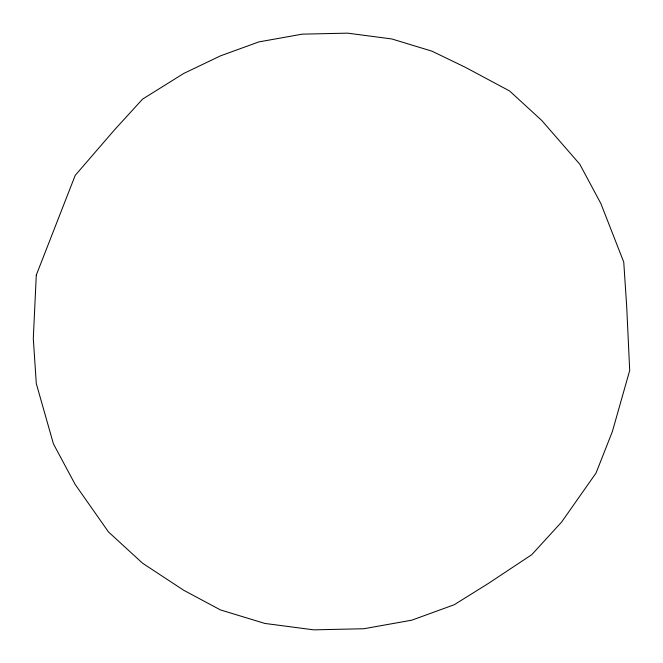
<?xml version="1.0" encoding="UTF-8"?>
<svg xmlns="http://www.w3.org/2000/svg" width="663" height="663" viewBox="0 0 663 663"><rect width="100%" height="100%" fill="white"/><g stroke="black" fill="none" stroke-linecap="round" stroke-linejoin="round"><path stroke-width="0.99" d="M36.291 275.07L33.299 338.47L36.291 383.579L53.446 443.912L75.209 484.52L108.492 531.95L142.628 563.26L183.684 590.252L220.472 609.927L264.835 623.435L313.732 629.85L363.846 628.739L411.756 620.187L454.188 604.755L488.266 583.515L531.809 554.649L561.702 521.93L596.054 473.009L612.372 431.547L629.701 370.451L626.709 306.729L623.75 262.076L600.869 203.566L579.785 164.225L541.77 120.484L509.582 90.964L465.26 67.261L431.969 51.175L391.825 38.96L347.578 33.15L302.229 34.153L258.877 41.902L220.472 55.858L183.684 73.485L142.628 99.077L114.442 129.931L75.209 175.38L36.291 275.07"/></g></svg>
